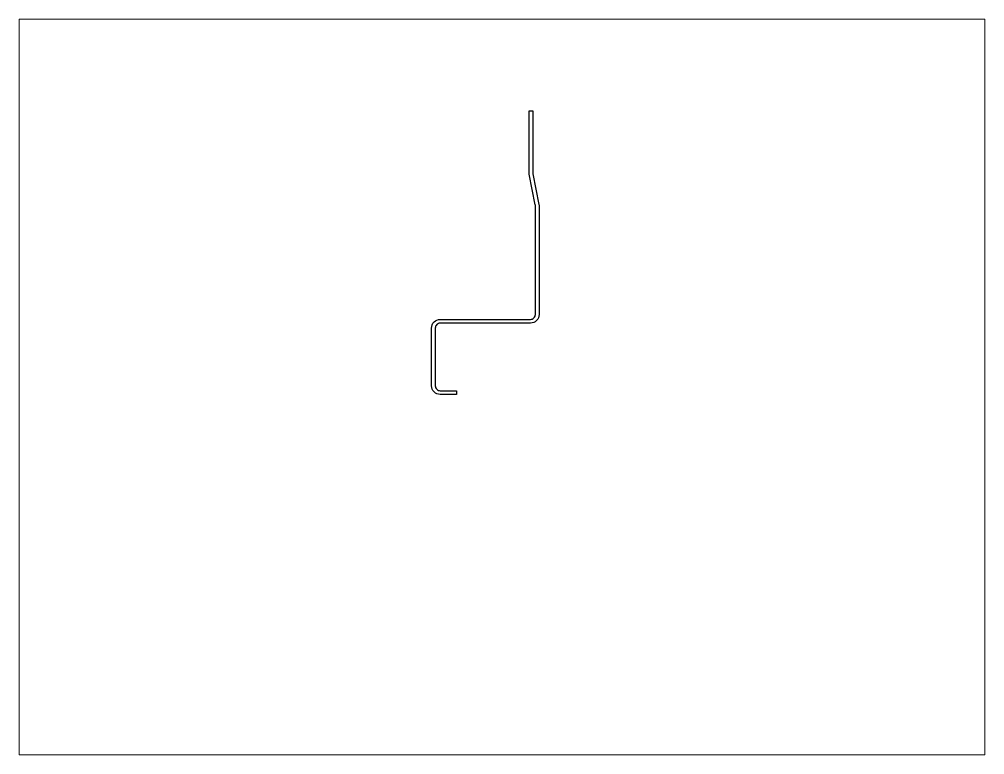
# Paper-space layout 'Layout1' of a CAD drawing. Extents: x 27 to 240, y 20 to 183.
# The model-space entities are those that its viewports show. They can reach past a viewport. Long polylines and large blocks are cut down to what shows.
import ezdxf

# ---------------------------------------------------------------- set-up
doc = ezdxf.new("R2010")
doc.units = 0
doc.header["$LTSCALE"] = 15
doc.layers.get('0').update_dxf_attribs({"linetype": 'CONTINUOUS'})

msp = doc.modelspace()

# ---------------------------------------------------------------- linework, layer by layer
msp.add_lwpolyline([(201.85, 155.81), (165.85, 155.81, 0.414214), (163.85, 153.81), (163.85, 130.81, 0.414214), (165.85, 128.81), (172.35, 128.81), (172.35, 127.31), (165.85, 127.31, -0.414214), (162.35, 130.81), (162.35, 153.81, -0.414214), (165.85, 157.31), (201.85, 157.31, 0.414214), (203.85, 159.31), (203.85, 202.72, 0.048258), (203.81, 203.1), (201.41, 215.38, -0.048258), (201.35, 216.05), (201.35, 240.71), (202.85, 240.71), (202.85, 215.91, 0.048258), (202.88, 215.52), (205.28, 203.24, -0.048258), (205.35, 202.57), (205.35, 159.31, -0.414214)], format="xyb", close=True)

psp = doc.layouts.get("Layout1")

# ---------------------------------------------------------------- viewports
at = {"layer": '0', "color": 0, "linetype": 'BYBLOCK', "ltscale": 0.05}
psp.add_viewport(center=(133.35, 101.6), size=(213.36, 162.56), view_center_point=(190.51, 130.3), view_height=293.8955, dxfattribs=at)

doc.saveas('drawing.dxf')
